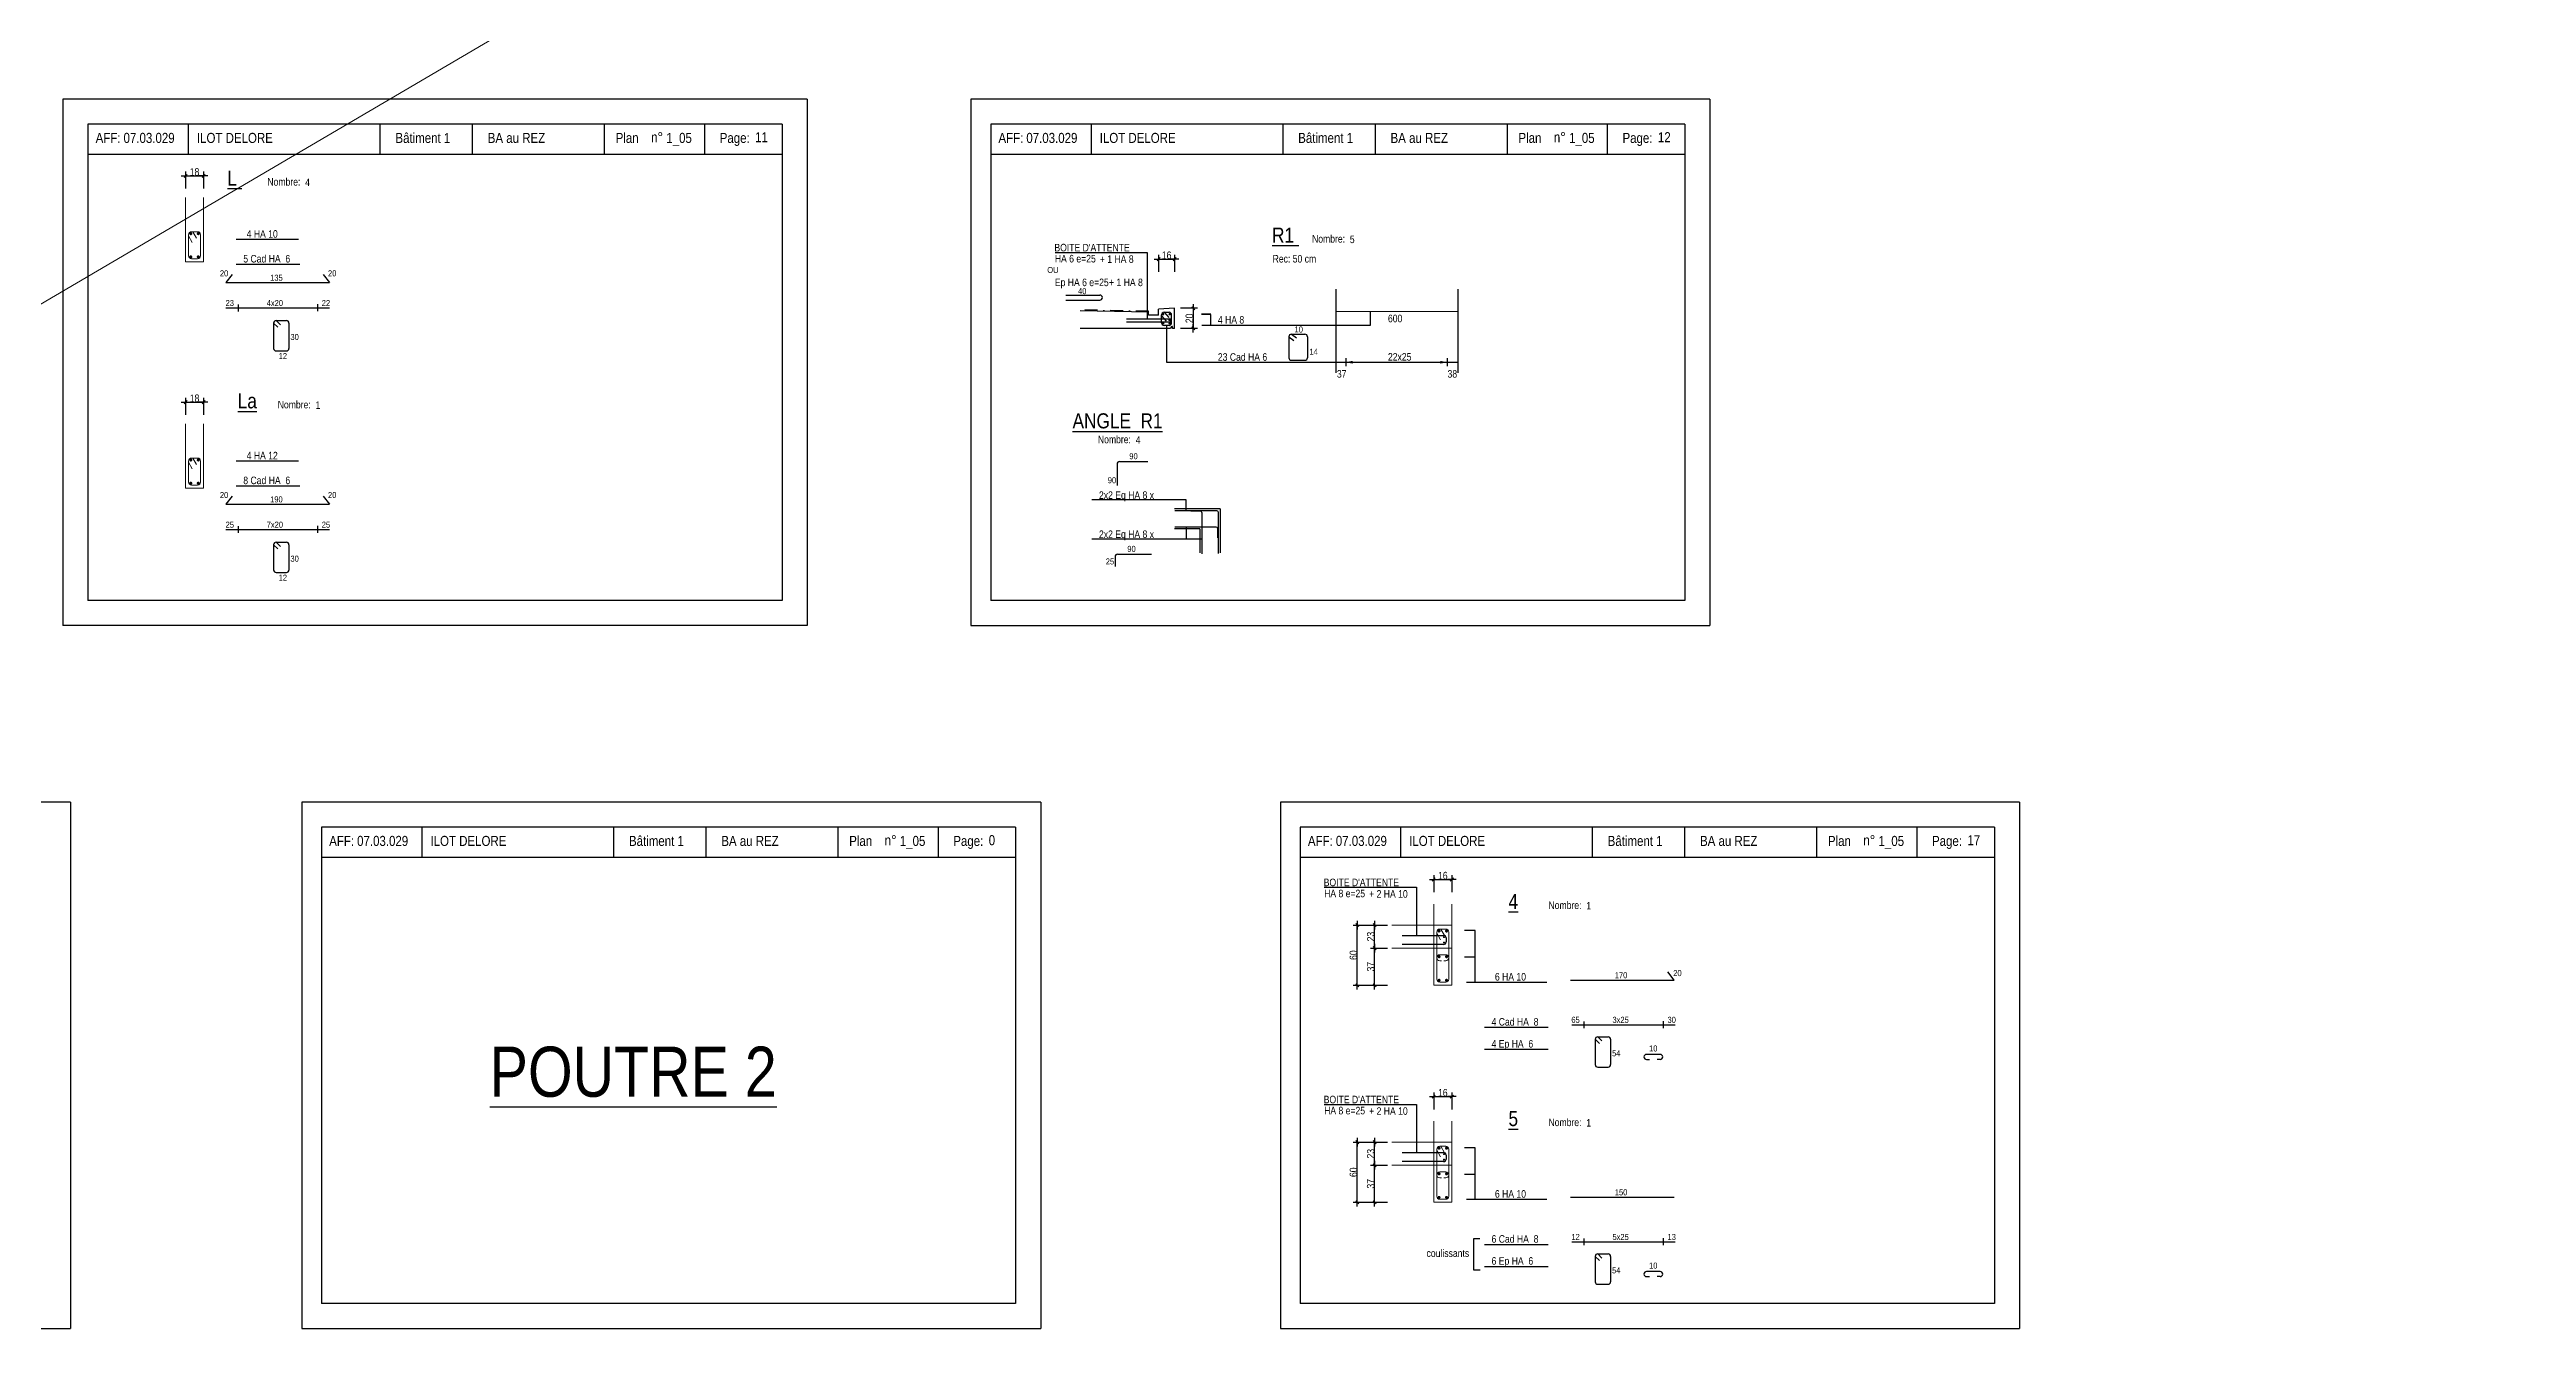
# Model space of a CAD drawing. Header units: metres. Extents: x -9927 to 45032, y -190416 to 12166.
# Drawn here: x 3751 to 8693, y -63226 to -60674 of the extents above; entities that cross this region are included whole.
import ezdxf
from ezdxf.enums import TextEntityAlignment as Align

# ---------------------------------------------------------------- set-up
doc = ezdxf.new("R2010")
doc.units = ezdxf.units.M
doc.header["$PDMODE"] = 65
doc.linetypes.add('AXES', pattern=[50.8, 31.75, -6.35, 6.35, -6.35])
doc.linetypes.add('TIRETPT2', pattern=[12.7, 6.35, -3.175, 0, -3.175])
for name, color, linetype in [('01_cote_gen', 4, 'Continuous'), ('01_fenetres', 171, 'Continuous'), ('01_linteaux', 3, 'Continuous'), ('01_murs_coup', 5, 'Continuous'), ('01_sem', 42, 'Continuous'), ('01_texte', 230, 'Continuous'), ('01_tram_axes', 10, 'AXES'), ('AA_COTES', 2, 'Continuous')]:
    doc.layers.add(name, color=color, linetype=linetype)
doc.styles.add('STYLE2', font='ARIALN.TTF')
doc.dimstyles.new('JB25', dxfattribs={"dimscale": 0.1, "dimtxt": 150, "dimasz": 17, "dimexe": 0.1, "dimexo": 0.1, "dimgap": 0.09, "dimtad": 1, "dimdec": 1, "dimlfac": 0.5, "dimdsep": 46, "dimtxsty": 'STYLE2', "dimblk1": 'BOND_G', "dimblk2": 'BOND_D', "dimsah": 1, "dimcen": 1.5, "dimdle": 0.01, "dimse1": 1, "dimse2": 1, "dimclrd": 4, "dimclre": 2, "dimclrt": 5, "dimadec": 0, "dimazin": 0, "dimtfac": 2.333333, "dimtdec": 1, "dimtix": 1, "dimtmove": 2, "dimatfit": 3, "dimldrblk": 'BOND_G', "dimfxl": 1, "dimtolj": 1, "dimtzin": 0, "dimarcsym": 0})

# ---------------------------------------------------------------- blocks, each defined once
blk = doc.blocks.new('BOND_G')
at = {"layer": 'AA_COTES', "color": 0}
for p, q in [((5, 0), (-5, 0)), ((1.8, 1.8), (-1.8, -1.8)), ((0, -5), (0, 15))]:
    blk.add_line(p, q, dxfattribs=at)
blk = doc.blocks.new('BOND_D')
at = {"layer": 'AA_COTES', "color": 0}
for p, q in [((5, 0), (-5, 0)), ((-1.8, -1.8), (1.8, 1.8)), ((0, 5), (0, -15))]:
    blk.add_line(p, q, dxfattribs=at)
blk = doc.blocks.new('*D640')
at = {"layer": '01_cote_gen', "color": 4, "lineweight": -2, "transparency": 16777216}
blk.add_line((4023.7, -60926.3), (4056.3, -60926.3), dxfattribs=at)
at = {"layer": 'DEFPOINTS', "color": 0, "lineweight": 0, "transparency": 16777216}
for p in [(4058, -60926.3), (4022, -60969.7), (4058, -60969.2)]:
    blk.add_point(p, dxfattribs=at)
at = {"layer": '01_cote_gen', "color": 4, "lineweight": -2, "transparency": 16777216, "xscale": 1.7, "yscale": 1.7, "zscale": 1.7, "rotation": 180}
blk.add_blockref('BOND_G', (4022, -60926.3), dxfattribs=at)
at = {"layer": '01_cote_gen', "color": 4, "lineweight": -2, "transparency": 16777216, "xscale": 1.7, "yscale": 1.7, "zscale": 1.7}
blk.add_blockref('BOND_D', (4058, -60926.3), dxfattribs=at)
at = {"layer": '01_cote_gen', "color": 5, "transparency": 16777216, "insert": (4040, -60918.6), "char_height": 15, "attachment_point": 5, "style": 'STYLE2'}
blk.add_mtext('\\A1;18', dxfattribs=at)
blk = doc.blocks.new('*D641')
at = {"layer": '01_cote_gen', "color": 4, "lineweight": -2, "transparency": 16777216}
blk.add_line((4023.7, -61377.9), (4056.3, -61377.9), dxfattribs=at)
at = {"layer": 'DEFPOINTS', "color": 0, "lineweight": 0, "transparency": 16777216}
for p in [(4058, -61377.9), (4022, -61421.4), (4058, -61420.9)]:
    blk.add_point(p, dxfattribs=at)
at = {"layer": '01_cote_gen', "color": 4, "lineweight": -2, "transparency": 16777216, "xscale": 1.7, "yscale": 1.7, "zscale": 1.7, "rotation": 180}
blk.add_blockref('BOND_G', (4022, -61377.9), dxfattribs=at)
at = {"layer": '01_cote_gen', "color": 4, "lineweight": -2, "transparency": 16777216, "xscale": 1.7, "yscale": 1.7, "zscale": 1.7}
blk.add_blockref('BOND_D', (4058, -61377.9), dxfattribs=at)
at = {"layer": '01_cote_gen', "color": 5, "transparency": 16777216, "insert": (4040, -61370.2), "char_height": 15, "attachment_point": 5, "style": 'STYLE2'}
blk.add_mtext('\\A1;18', dxfattribs=at)
blk = doc.blocks.new('*D642')
at = {"layer": '01_cote_gen', "color": 4, "linetype": 'Continuous', "lineweight": -2, "transparency": 16777216}
blk.add_line((5965.3, -61092.5), (5993.9, -61092.5), dxfattribs=at)
at = {"layer": 'DEFPOINTS', "color": 0, "linetype": 'Continuous', "lineweight": 0, "transparency": 16777216}
for p in [(5995.6, -61092.5), (5963.6, -61192.6), (5995.6, -61190.6)]:
    blk.add_point(p, dxfattribs=at)
at = {"layer": '01_cote_gen', "color": 4, "linetype": 'Continuous', "lineweight": -2, "transparency": 16777216, "xscale": 1.7, "yscale": 1.7, "zscale": 1.7, "rotation": 180}
blk.add_blockref('BOND_G', (5963.6, -61092.5), dxfattribs=at)
at = {"layer": '01_cote_gen', "color": 4, "linetype": 'Continuous', "lineweight": -2, "transparency": 16777216, "xscale": 1.7, "yscale": 1.7, "zscale": 1.7}
blk.add_blockref('BOND_D', (5995.6, -61092.5), dxfattribs=at)
at = {"layer": '01_cote_gen', "color": 5, "linetype": 'Continuous', "lineweight": 0, "transparency": 16777216, "insert": (5979.6, -61084.8), "char_height": 15, "attachment_point": 5, "style": 'STYLE2'}
blk.add_mtext('\\A1;16', dxfattribs=at)
blk = doc.blocks.new('*D643')
at = {"layer": '01_cote_gen', "color": 4, "linetype": 'Continuous', "lineweight": -2, "transparency": 16777216}
blk.add_line((6032.8, -61192.3), (6032.8, -61228.9), dxfattribs=at)
at = {"layer": 'DEFPOINTS', "color": 0, "linetype": 'Continuous', "lineweight": 0, "transparency": 16777216}
for p in [(5995.6, -61190.6), (5995.6, -61230.6), (6032.8, -61230.6)]:
    blk.add_point(p, dxfattribs=at)
at = {"layer": '01_cote_gen', "color": 4, "linetype": 'Continuous', "lineweight": -2, "transparency": 16777216, "xscale": 1.7, "yscale": 1.7, "zscale": 1.7}
for name, p, rotation in [('BOND_G', (6032.8, -61190.6), 90), ('BOND_D', (6032.8, -61230.6), 270)]:
    blk.add_blockref(name, p, dxfattribs=dict(at, rotation=rotation))
at = {"layer": '01_cote_gen', "color": 5, "linetype": 'Continuous', "lineweight": 0, "transparency": 16777216, "insert": (6025.1, -61210.6), "char_height": 15, "attachment_point": 5, "rotation": 90, "style": 'STYLE2'}
blk.add_mtext('\\A1;20', dxfattribs=at)
blk = doc.blocks.new('*D644')
at = {"layer": '01_cote_gen', "color": 4, "linetype": 'Continuous', "lineweight": -2, "transparency": 16777216}
blk.add_line((6394.7, -62539.6), (6394.7, -62469), dxfattribs=at)
at = {"layer": 'DEFPOINTS', "color": 0, "linetype": 'Continuous', "lineweight": 0, "transparency": 16777216}
for p in [(6394.7, -62467.3), (6504.1, -62467.3), (6512.8, -62541.3)]:
    blk.add_point(p, dxfattribs=at)
at = {"layer": '01_cote_gen', "color": 4, "linetype": 'Continuous', "lineweight": -2, "transparency": 16777216, "xscale": 1.7, "yscale": 1.7, "zscale": 1.7}
for name, p, rotation in [('BOND_D', (6394.7, -62467.3), 90), ('BOND_G', (6394.7, -62541.3), 270)]:
    blk.add_blockref(name, p, dxfattribs=dict(at, rotation=rotation))
at = {"layer": '01_cote_gen', "color": 5, "linetype": 'Continuous', "lineweight": 0, "transparency": 16777216, "insert": (6387, -62504.3), "char_height": 15, "attachment_point": 5, "rotation": 90, "style": 'STYLE2'}
blk.add_mtext('\\A1;37', dxfattribs=at)
blk = doc.blocks.new('*D645')
at = {"layer": '01_cote_gen', "color": 4, "linetype": 'Continuous', "lineweight": -2, "transparency": 16777216}
blk.add_line((6394.7, -62465.6), (6394.7, -62423), dxfattribs=at)
at = {"layer": 'DEFPOINTS', "color": 0, "linetype": 'Continuous', "lineweight": 0, "transparency": 16777216}
for p in [(6394.7, -62421.3), (6436.8, -62421.3), (6428.9, -62467.3)]:
    blk.add_point(p, dxfattribs=at)
at = {"layer": '01_cote_gen', "color": 4, "linetype": 'Continuous', "lineweight": -2, "transparency": 16777216, "xscale": 1.7, "yscale": 1.7, "zscale": 1.7}
for name, p, rotation in [('BOND_D', (6394.7, -62421.3), 90), ('BOND_G', (6394.7, -62467.3), 270)]:
    blk.add_blockref(name, p, dxfattribs=dict(at, rotation=rotation))
at = {"layer": '01_cote_gen', "color": 5, "linetype": 'Continuous', "lineweight": 0, "transparency": 16777216, "insert": (6387, -62444.3), "char_height": 15, "attachment_point": 5, "rotation": 90, "style": 'STYLE2'}
blk.add_mtext('\\A1;23', dxfattribs=at)
blk = doc.blocks.new('*D646')
at = {"layer": '01_cote_gen', "color": 4, "linetype": 'Continuous', "lineweight": -2, "transparency": 16777216}
blk.add_line((6360.2, -62539.6), (6360.2, -62423), dxfattribs=at)
at = {"layer": 'DEFPOINTS', "color": 0, "linetype": 'Continuous', "lineweight": 0, "transparency": 16777216}
for p in [(6360.2, -62421.3), (6420.2, -62421.3), (6420.2, -62541.3)]:
    blk.add_point(p, dxfattribs=at)
at = {"layer": '01_cote_gen', "color": 4, "linetype": 'Continuous', "lineweight": -2, "transparency": 16777216, "xscale": 1.7, "yscale": 1.7, "zscale": 1.7}
for name, p, rotation in [('BOND_D', (6360.2, -62421.3), 90), ('BOND_G', (6360.2, -62541.3), 270)]:
    blk.add_blockref(name, p, dxfattribs=dict(at, rotation=rotation))
at = {"layer": '01_cote_gen', "color": 5, "linetype": 'Continuous', "lineweight": 0, "transparency": 16777216, "insert": (6352.5, -62481.3), "char_height": 15, "attachment_point": 5, "rotation": 90, "style": 'STYLE2'}
blk.add_mtext('\\A1;60', dxfattribs=at)
blk = doc.blocks.new('*D647')
at = {"layer": '01_cote_gen', "color": 4, "linetype": 'Continuous', "lineweight": -2, "transparency": 16777216}
blk.add_line((6514.5, -62330.3), (6547.1, -62330.3), dxfattribs=at)
at = {"layer": 'DEFPOINTS', "color": 0, "linetype": 'Continuous', "lineweight": 0, "transparency": 16777216}
for p in [(6548.8, -62330.3), (6512.8, -62541.3), (6548.8, -62541.3)]:
    blk.add_point(p, dxfattribs=at)
at = {"layer": '01_cote_gen', "color": 4, "linetype": 'Continuous', "lineweight": -2, "transparency": 16777216, "xscale": 1.7, "yscale": 1.7, "zscale": 1.7, "rotation": 180}
blk.add_blockref('BOND_G', (6512.8, -62330.3), dxfattribs=at)
at = {"layer": '01_cote_gen', "color": 4, "linetype": 'Continuous', "lineweight": -2, "transparency": 16777216, "xscale": 1.7, "yscale": 1.7, "zscale": 1.7}
blk.add_blockref('BOND_D', (6548.8, -62330.3), dxfattribs=at)
at = {"layer": '01_cote_gen', "color": 5, "linetype": 'Continuous', "lineweight": 0, "transparency": 16777216, "insert": (6530.8, -62322.7), "char_height": 15, "attachment_point": 5, "style": 'STYLE2'}
blk.add_mtext('\\A1;16', dxfattribs=at)
blk = doc.blocks.new('*D648')
at = {"layer": '01_cote_gen', "color": 4, "linetype": 'Continuous', "lineweight": -2, "transparency": 16777216}
blk.add_line((6394.7, -62972.8), (6394.7, -62902.2), dxfattribs=at)
at = {"layer": 'DEFPOINTS', "color": 0, "linetype": 'Continuous', "lineweight": 0, "transparency": 16777216}
for p in [(6394.7, -62900.5), (6504.1, -62900.5), (6512.8, -62974.5)]:
    blk.add_point(p, dxfattribs=at)
at = {"layer": '01_cote_gen', "color": 4, "linetype": 'Continuous', "lineweight": -2, "transparency": 16777216, "xscale": 1.7, "yscale": 1.7, "zscale": 1.7}
for name, p, rotation in [('BOND_D', (6394.7, -62900.5), 90), ('BOND_G', (6394.7, -62974.5), 270)]:
    blk.add_blockref(name, p, dxfattribs=dict(at, rotation=rotation))
at = {"layer": '01_cote_gen', "color": 5, "linetype": 'Continuous', "lineweight": 0, "transparency": 16777216, "insert": (6387, -62937.5), "char_height": 15, "attachment_point": 5, "rotation": 90, "style": 'STYLE2'}
blk.add_mtext('\\A1;37', dxfattribs=at)
blk = doc.blocks.new('*D649')
at = {"layer": '01_cote_gen', "color": 4, "linetype": 'Continuous', "lineweight": -2, "transparency": 16777216}
blk.add_line((6394.7, -62898.8), (6394.7, -62856.2), dxfattribs=at)
at = {"layer": 'DEFPOINTS', "color": 0, "linetype": 'Continuous', "lineweight": 0, "transparency": 16777216}
for p in [(6394.7, -62854.5), (6436.8, -62854.5), (6428.9, -62900.5)]:
    blk.add_point(p, dxfattribs=at)
at = {"layer": '01_cote_gen', "color": 4, "linetype": 'Continuous', "lineweight": -2, "transparency": 16777216, "xscale": 1.7, "yscale": 1.7, "zscale": 1.7}
for name, p, rotation in [('BOND_D', (6394.7, -62854.5), 90), ('BOND_G', (6394.7, -62900.5), 270)]:
    blk.add_blockref(name, p, dxfattribs=dict(at, rotation=rotation))
at = {"layer": '01_cote_gen', "color": 5, "linetype": 'Continuous', "lineweight": 0, "transparency": 16777216, "insert": (6387, -62877.5), "char_height": 15, "attachment_point": 5, "rotation": 90, "style": 'STYLE2'}
blk.add_mtext('\\A1;23', dxfattribs=at)
blk = doc.blocks.new('*D650')
at = {"layer": '01_cote_gen', "color": 4, "linetype": 'Continuous', "lineweight": -2, "transparency": 16777216}
blk.add_line((6360.2, -62972.8), (6360.2, -62856.2), dxfattribs=at)
at = {"layer": 'DEFPOINTS', "color": 0, "linetype": 'Continuous', "lineweight": 0, "transparency": 16777216}
for p in [(6360.2, -62854.5), (6420.2, -62854.5), (6420.2, -62974.5)]:
    blk.add_point(p, dxfattribs=at)
at = {"layer": '01_cote_gen', "color": 4, "linetype": 'Continuous', "lineweight": -2, "transparency": 16777216, "xscale": 1.7, "yscale": 1.7, "zscale": 1.7}
for name, p, rotation in [('BOND_D', (6360.2, -62854.5), 90), ('BOND_G', (6360.2, -62974.5), 270)]:
    blk.add_blockref(name, p, dxfattribs=dict(at, rotation=rotation))
at = {"layer": '01_cote_gen', "color": 5, "linetype": 'Continuous', "lineweight": 0, "transparency": 16777216, "insert": (6352.5, -62914.5), "char_height": 15, "attachment_point": 5, "rotation": 90, "style": 'STYLE2'}
blk.add_mtext('\\A1;60', dxfattribs=at)
blk = doc.blocks.new('*D651')
at = {"layer": '01_cote_gen', "color": 4, "linetype": 'Continuous', "lineweight": -2, "transparency": 16777216}
blk.add_line((6514.5, -62763.6), (6547.1, -62763.6), dxfattribs=at)
at = {"layer": 'DEFPOINTS', "color": 0, "linetype": 'Continuous', "lineweight": 0, "transparency": 16777216}
for p in [(6548.8, -62763.6), (6512.8, -62974.5), (6548.8, -62974.5)]:
    blk.add_point(p, dxfattribs=at)
at = {"layer": '01_cote_gen', "color": 4, "linetype": 'Continuous', "lineweight": -2, "transparency": 16777216, "xscale": 1.7, "yscale": 1.7, "zscale": 1.7, "rotation": 180}
blk.add_blockref('BOND_G', (6512.8, -62763.6), dxfattribs=at)
at = {"layer": '01_cote_gen', "color": 4, "linetype": 'Continuous', "lineweight": -2, "transparency": 16777216, "xscale": 1.7, "yscale": 1.7, "zscale": 1.7}
blk.add_blockref('BOND_D', (6548.8, -62763.6), dxfattribs=at)
at = {"layer": '01_cote_gen', "color": 5, "linetype": 'Continuous', "lineweight": 0, "transparency": 16777216, "insert": (6530.8, -62755.9), "char_height": 15, "attachment_point": 5, "style": 'STYLE2'}
blk.add_mtext('\\A1;16', dxfattribs=at)

msp = doc.modelspace()

# ---------------------------------------------------------------- linework, layer by layer
at = {"layer": '01_cote_gen', "linetype": 'Continuous', "lineweight": 0}
msp.add_line((337.06, -63176.21), (8693.14, -58269.45), dxfattribs=at)
at = {"layer": '01_fenetres', "ltscale": 30}
for p, q in [((3827.35, -60823.42), (3827.35, -61773.42)), ((3827.35, -60823.42), (3827.35, -61773.42)), ((3827.35, -60823.42), (3827.35, -61773.42)), ((5212.35, -60823.42), (3827.35, -60823.42)), ((4027.35, -60823.42), (4027.35, -60883.42)), ((4409.85, -60823.42), (4409.85, -60883.42)), ((4594.11, -60823.42), (4594.11, -60883.42)), ((4858.22, -60883.42), (4858.22, -60823.42)), ((5058.22, -60883.42), (5058.22, -60823.42)), ((5212.35, -60823.42), (5212.35, -61773.42)), ((5628.79, -60823.42), (5628.79, -61773.42)), ((7013.79, -60823.42), (5628.79, -60823.42)), ((5828.79, -60823.42), (5828.79, -60883.42)), ((6211.29, -60823.42), (6211.29, -60883.42)), ((6395.55, -60823.42), (6395.55, -60883.42)), ((6659.66, -60883.42), (6659.66, -60823.42)), ((6859.66, -60883.42), (6859.66, -60823.42)), ((7013.79, -60823.42), (7013.79, -61773.42)), ((5212.35, -60883.42), (3827.35, -60883.42)), ((7013.79, -60883.42), (5628.79, -60883.42)), ((5212.35, -61773.42), (3827.35, -61773.42)), ((7013.79, -61773.42), (5628.79, -61773.42)), ((4293.38, -62226.21), (4293.38, -63176.21)), ((5678.38, -62226.21), (4293.38, -62226.21)), ((4493.38, -62226.21), (4493.38, -62286.21)), ((4875.88, -62226.21), (4875.88, -62286.21)), ((5060.14, -62226.21), (5060.14, -62286.21)), ((5324.25, -62286.21), (5324.25, -62226.21)), ((5524.25, -62286.21), (5524.25, -62226.21)), ((5678.38, -62226.21), (5678.38, -63176.21)), ((6246.32, -62226.21), (6246.32, -63176.21)), ((7631.32, -62226.21), (6246.32, -62226.21)), ((6446.32, -62226.21), (6446.32, -62286.21)), ((6828.82, -62226.21), (6828.82, -62286.21)), ((7013.08, -62226.21), (7013.08, -62286.21)), ((7277.19, -62286.21), (7277.19, -62226.21)), ((7477.19, -62286.21), (7477.19, -62226.21)), ((7631.32, -62226.21), (7631.32, -63176.21)), ((5678.38, -62286.21), (4293.38, -62286.21)), ((7631.32, -62286.21), (6246.32, -62286.21)), ((5678.38, -63176.21), (4293.38, -63176.21)), ((7631.32, -63176.21), (6246.32, -63176.21))]:
    msp.add_line(p, q, dxfattribs=at)
at = {"layer": '01_linteaux', "linetype": 'ByBlock', "lineweight": 18}
for p, q in [((4021.96, -60969.73), (4021.96, -61097.8)), ((4057.96, -60969.21), (4057.96, -61097.8)), ((4033.96, -61037.8), (4045.96, -61037.8)), ((4036.35, -61037.8), (4043.58, -61050.78)), ((4027.96, -61043.8), (4027.96, -61085.8)), ((4027.96, -61045.96), (4035.19, -61058.95)), ((4051.96, -61043.8), (4051.96, -61085.8)), ((4021.96, -61097.8), (4043.96, -61097.8)), ((4033.96, -61091.8), (4045.96, -61091.8)), ((4043.96, -61097.8), (4057.96, -61097.8)), ((4043.96, -61097.8), (4043.96, -61097.8)), ((4021.96, -61421.37), (4021.96, -61549.44)), ((4057.96, -61420.85), (4057.96, -61549.44)), ((4027.96, -61495.44), (4027.96, -61537.44)), ((4027.96, -61497.6), (4035.19, -61510.59)), ((4033.96, -61489.44), (4045.96, -61489.44)), ((4036.35, -61489.44), (4043.58, -61502.42)), ((4051.96, -61495.44), (4051.96, -61537.44)), ((4021.96, -61549.44), (4043.96, -61549.44)), ((4033.96, -61543.44), (4045.96, -61543.44)), ((4043.96, -61549.44), (4057.96, -61549.44)), ((4043.96, -61549.44), (4043.96, -61549.44)), ((6428.94, -62421.29), (6548.75, -62421.29)), ((6512.75, -62421.29), (6512.75, -62379.62)), ((6512.75, -62421.29), (6512.75, -62541.29)), ((6548.75, -62421.29), (6548.75, -62379.62)), ((6548.75, -62421.29), (6548.75, -62541.29)), ((6428.94, -62467.29), (6548.75, -62467.29)), ((6518.75, -62435.29), (6518.75, -62529.29)), ((6518.75, -62437.46), (6525.99, -62450.44)), ((6524.75, -62429.29), (6536.75, -62429.29)), ((6527.15, -62429.29), (6534.38, -62442.28)), ((6542.75, -62435.29), (6542.75, -62529.29)), ((6524.75, -62480.52), (6536.75, -62480.52)), ((6524.75, -62492.52), (6528.42, -62492.52)), ((6536.75, -62492.52), (6533.09, -62492.52)), ((6512.75, -62541.29), (6534.75, -62541.29)), ((6524.75, -62535.29), (6536.75, -62535.29)), ((6534.75, -62541.29), (6548.75, -62541.29)), ((6534.75, -62541.29), (6534.75, -62541.29)), ((6512.75, -62854.51), (6512.75, -62812.85)), ((6548.75, -62854.51), (6548.75, -62812.85)), ((6428.94, -62854.51), (6548.75, -62854.51)), ((6512.75, -62854.51), (6512.75, -62974.51)), ((6518.75, -62868.52), (6518.75, -62962.51)), ((6524.75, -62862.52), (6536.75, -62862.52)), ((6527.15, -62862.52), (6534.38, -62875.5)), ((6542.75, -62868.52), (6542.75, -62962.51)), ((6548.75, -62854.51), (6548.75, -62974.51)), ((6428.94, -62900.51), (6548.75, -62900.51)), ((6518.75, -62870.68), (6525.99, -62883.67)), ((6524.75, -62913.74), (6536.75, -62913.74)), ((6524.75, -62925.74), (6528.42, -62925.74)), ((6536.75, -62925.74), (6533.09, -62925.74)), ((6512.75, -62974.51), (6534.75, -62974.51)), ((6524.75, -62968.51), (6536.75, -62968.51)), ((6534.75, -62974.51), (6548.75, -62974.51)), ((6534.75, -62974.51), (6534.75, -62974.51))]:
    msp.add_line(p, q, dxfattribs=at)
at = {"layer": '01_linteaux', "linetype": 'Continuous'}
for p, q in [((4126.7, -61183.21), (4126.7, -61196.62)), ((4285.44, -61182.55), (4285.44, -61196.5)), ((5778.85, -61164.19), (5846.43, -61164.19)), ((5778.85, -61174.19), (5846.43, -61174.19)), ((4102.69, -61189.91), (4309.15, -61189.91)), ((4197.76, -61219.96), (4197.76, -61270.49)), ((4197.76, -61219.96), (4206.17, -61228.29)), ((4202.76, -61214.96), (4223.38, -61214.96)), ((4202.76, -61214.96), (4211.17, -61223.29)), ((4228.38, -61219.96), (4228.38, -61270.49)), ((5969.57, -61219.55), (5969.57, -61203.55)), ((5969.57, -61205.76), (5978.87, -61216.22)), ((5974.57, -61198.55), (5984.57, -61198.55)), ((5974.57, -61198.55), (5983.87, -61209.01)), ((5984.57, -61224.55), (5974.57, -61224.55)), ((5989.57, -61219.55), (5989.57, -61203.55)), ((4202.76, -61275.49), (4223.38, -61275.49)), ((4228.38, -61268.46), (4228.38, -61270.49)), ((6223.7, -61247.36), (6223.7, -61289.34)), ((6223.7, -61247.36), (6233.64, -61254.69)), ((6228.7, -61242.36), (6255.59, -61242.36)), ((6228.7, -61242.36), (6238.64, -61249.69)), ((6260.59, -61247.36), (6260.59, -61289.34)), ((6228.7, -61294.34), (6255.59, -61294.34)), ((5880.71, -61501.32), (5880.71, -61543.85)), ((5885.71, -61496.32), (5942.3, -61496.32)), ((6018.5, -61572.92), (5830.5, -61572.92)), ((6018.5, -61594.46), (6018.5, -61572.92)), ((4102.69, -61632.21), (4309.15, -61632.21)), ((4126.7, -61625.5), (4126.7, -61638.91)), ((4285.44, -61624.84), (4285.44, -61638.79)), ((6086.22, -61590.71), (5995.5, -61590.71)), ((6046.22, -61630.71), (5995.5, -61630.71)), ((6079.97, -61594.46), (5996.22, -61594.46)), ((6078.77, -61626.96), (5996.22, -61626.96)), ((6018.5, -61626.96), (6018.5, -61650.92)), ((6047.47, -61595.65), (6028.26, -61595.65)), ((6046.22, -61630.71), (6046.22, -61678.71)), ((6049.97, -61598.15), (6049.97, -61680.21)), ((6081.27, -61629.46), (6081.27, -61648.66)), ((6082.47, -61596.96), (6082.47, -61680.11)), ((6086.22, -61590.71), (6086.22, -61678.71)), ((4197.76, -61662.25), (4197.76, -61712.78)), ((4197.76, -61662.25), (4206.17, -61670.58)), ((4202.76, -61657.25), (4223.38, -61657.25)), ((4202.76, -61657.25), (4211.17, -61665.58)), ((4228.38, -61662.25), (4228.38, -61712.78)), ((6049.97, -61650.92), (5830.5, -61650.92)), ((5881.71, -61681.32), (5949.3, -61681.32)), ((4202.76, -61717.78), (4223.38, -61717.78)), ((4228.38, -61710.75), (4228.38, -61712.78)), ((5876.71, -61686.32), (5876.71, -61705.85)), ((6788.06, -62620.27), (6994.52, -62620.27)), ((6812.07, -62613.56), (6812.07, -62626.97)), ((6970.8, -62612.9), (6970.8, -62626.85)), ((6834.89, -62649.26), (6834.89, -62699.78)), ((6834.89, -62649.26), (6843.3, -62657.58)), ((6839.89, -62644.26), (6860.51, -62644.26)), ((6839.89, -62644.26), (6848.3, -62652.58)), ((6865.51, -62649.26), (6865.51, -62699.78)), ((6839.89, -62704.78), (6860.51, -62704.78)), ((6865.51, -62697.75), (6865.51, -62699.78)), ((6964.61, -62679.37), (6937.21, -62679.37)), ((6937.21, -62689.37), (6943.25, -62689.37)), ((6964.61, -62689.37), (6958.42, -62689.37)), ((6788.06, -63053.49), (6994.52, -63053.49)), ((6812.07, -63046.78), (6812.07, -63060.2)), ((6970.8, -63046.13), (6970.8, -63060.08)), ((6834.89, -63082.48), (6834.89, -63133.01)), ((6834.89, -63082.48), (6843.3, -63090.8)), ((6839.89, -63077.48), (6860.51, -63077.48)), ((6839.89, -63077.48), (6848.3, -63085.8)), ((6865.51, -63082.48), (6865.51, -63133.01)), ((6964.61, -63112.59), (6937.21, -63112.59)), ((6839.89, -63138.01), (6860.51, -63138.01)), ((6865.51, -63130.98), (6865.51, -63133.01)), ((6937.21, -63122.59), (6943.25, -63122.59)), ((6964.61, -63122.59), (6958.42, -63122.59))]:
    msp.add_line(p, q, dxfattribs=at)
at = {"layer": '01_linteaux', "ltscale": 0.5}
for p, q in [((5899.83, -61211.46), (5985.27, -61211.46)), ((5985.27, -61218.06), (5899.83, -61218.06)), ((5988.27, -61214.46), (5988.27, -61215.06)), ((6449.71, -62441.88), (6532.29, -62441.88)), ((6532.29, -62459.92), (6449.71, -62459.92)), ((6537.29, -62446.88), (6537.29, -62454.92)), ((6449.71, -62875.1), (6532.29, -62875.1)), ((6532.29, -62893.15), (6449.71, -62893.15)), ((6537.29, -62880.1), (6537.29, -62888.15))]:
    msp.add_line(p, q, dxfattribs=at)
at = {"layer": '01_linteaux', "linetype": 'Continuous', "const_width": 2.5, "flags": 128}
for points in [[(5971.43, -61202.22, 1), (5973.93, -61202.22, 1)], [(5971.43, -61220.5, 1), (5973.93, -61220.5, 1)], [(5984.6, -61202.22, 1), (5987.1, -61202.22, 1)], [(5984.6, -61220.5, 1), (5987.1, -61220.5, 1)]]:
    msp.add_lwpolyline(points, format="xyb", close=True, dxfattribs=at)
at = {"layer": '01_linteaux', "ltscale": 0.5, "const_width": 2, "flags": 128}
for points in [[(5983.98, -61214.19, 1), (5985.98, -61214.19, 1)], [(6532.16, -62445.22, 1), (6534.16, -62445.22, 1)], [(6532.16, -62456.17, 1), (6534.16, -62456.17, 1)], [(6532.16, -62878.44, 1), (6534.16, -62878.44, 1)], [(6532.16, -62889.39, 1), (6534.16, -62889.39, 1)]]:
    msp.add_lwpolyline(points, format="xyb", close=True, dxfattribs=at)
at = {"layer": '01_linteaux', "linetype": 'ByBlock', "lineweight": 18}
for centre, start, end in [((4033.96, -61043.8), 90, 180), ((4045.96, -61043.8), 0, 90), ((4033.96, -61085.8), 180, 270), ((4045.96, -61085.8), 270, 0), ((4033.96, -61495.44), 90, 180), ((4045.96, -61495.44), 0, 90), ((4033.96, -61537.44), 180, 270), ((4045.96, -61537.44), 270, 0), ((6524.75, -62435.29), 90, 180), ((6536.75, -62435.29), 0, 90), ((6524.75, -62486.52), 90, 180), ((6524.75, -62486.52), 180, 270), ((6536.75, -62486.52), 0, 90), ((6536.75, -62486.52), 270, 0), ((6524.75, -62529.29), 180, 270), ((6536.75, -62529.29), 270, 0), ((6524.75, -62868.52), 90, 180), ((6536.75, -62868.52), 0, 90), ((6524.75, -62919.74), 90, 180), ((6536.75, -62919.74), 0, 90), ((6524.75, -62919.74), 180, 270), ((6524.75, -62962.51), 180, 270), ((6536.75, -62919.74), 270, 0), ((6536.75, -62962.51), 270, 0)]:
    msp.add_arc(centre, 6, start, end, dxfattribs=at)
at = {"layer": '01_linteaux', "linetype": 'Continuous'}
for centre, radius, start, end in [((5846.43, -61169.19), 5, 0, 90), ((5846.43, -61169.19), 5, 270, 0), ((4202.76, -61219.96), 5, 90, 180), ((4223.38, -61219.96), 5, 0, 90), ((5974.57, -61203.55), 5, 90, 180), ((5974.57, -61219.55), 5, 180, 270), ((5984.57, -61203.55), 5, 0, 90), ((5984.57, -61219.55), 5, 270, 0), ((4202.76, -61270.49), 5, 180, 270), ((4223.38, -61270.49), 5, 270, 0), ((6228.7, -61247.36), 5, 90, 180), ((6255.59, -61247.36), 5, 0, 90), ((6228.7, -61289.34), 5, 180, 270), ((6255.59, -61289.34), 5, 270, 0), ((5885.71, -61501.32), 5, 90, 180), ((6047.47, -61598.15), 2.5, 0, 90), ((6078.77, -61629.46), 2.5, 0, 90), ((6079.97, -61596.96), 2.5, 0, 90), ((4202.76, -61662.25), 5, 90, 180), ((4223.38, -61662.25), 5, 0, 90), ((5881.71, -61686.32), 5, 90, 180), ((4202.76, -61712.78), 5, 180, 270), ((4223.38, -61712.78), 5, 270, 0), ((6839.89, -62649.26), 5, 90, 180), ((6860.51, -62649.26), 5, 0, 90), ((6839.89, -62699.78), 5, 180, 270), ((6860.51, -62699.78), 5, 270, 0), ((6937.21, -62684.37), 5, 90, 180), ((6937.21, -62684.37), 5, 180, 270), ((6964.61, -62684.37), 5, 0, 90), ((6964.61, -62684.37), 5, 270, 0), ((6839.89, -63082.48), 5, 90, 180), ((6860.51, -63082.48), 5, 0, 90), ((6937.21, -63117.59), 5, 90, 180), ((6964.61, -63117.59), 5, 0, 90), ((6839.89, -63133.01), 5, 180, 270), ((6860.51, -63133.01), 5, 270, 0), ((6937.21, -63117.59), 5, 180, 270), ((6964.61, -63117.59), 5, 270, 0)]:
    msp.add_arc(centre, radius, start, end, dxfattribs=at)
at = {"layer": '01_linteaux', "ltscale": 0.5}
for centre, radius, start, end in [((5985.27, -61214.46), 3, 0, 90), ((5985.27, -61215.06), 3, 270, 0), ((6532.29, -62446.88), 5, 0, 90), ((6532.29, -62454.92), 5, 270, 0), ((6532.29, -62880.1), 5, 0, 90), ((6532.29, -62888.15), 5, 270, 0)]:
    msp.add_arc(centre, radius, start, end, dxfattribs=at)
at = {"layer": '01_murs_coup', "ltscale": 3}
for p, q in [((5943.57, -61198.55), (5806.89, -61195.63)), ((5987.57, -61230.55), (5806.89, -61230.55)), ((5943.57, -61204.08), (5943.57, -61198.55)), ((5963.57, -61204.08), (5943.57, -61204.08)), ((5995.57, -61190.55), (5963.57, -61192.55)), ((5963.57, -61204.08), (5963.57, -61192.55)), ((5991.57, -61230.55), (5991.57, -61226.55)), ((5995.57, -61230.55), (5991.57, -61230.55)), ((5995.57, -61230.55), (5995.57, -61190.55))]:
    msp.add_line(p, q, dxfattribs=at)
msp.add_arc((5991.57, -61230.55), 4, 90, 180, dxfattribs=at)
at = {"layer": '01_sem', "color": 2, "lineweight": 0, "ltscale": 7}
msp.add_line((6317.24, -61196.91), (6560.71, -61196.91), dxfattribs=at)
at = {"layer": '01_texte', "ltscale": 30}
for p, q in [((3777.35, -60773.42), (3777.35, -61823.42)), ((5262.35, -60773.42), (3777.35, -60773.42)), ((5262.35, -60773.42), (5262.35, -61823.42)), ((5589.2, -60773.42), (5589.2, -61823.42)), ((7063.79, -60773.42), (5589.2, -60773.42)), ((7063.79, -60773.42), (7063.79, -61823.42)), ((4123.06, -61052.61), (4247.68, -61052.61)), ((4115.11, -61122.83), (4102.69, -61139.38)), ((4123.06, -61102.59), (4249.9, -61102.59)), ((4296.74, -61122.83), (4309.15, -61139.38)), ((4102.69, -61139.38), (4309.15, -61139.38)), ((6317.24, -61152.66), (6317.24, -61319.34)), ((6560.71, -61152.66), (6560.71, -61319.34)), ((5979.57, -61224.55), (5979.57, -61298.2)), ((6068.16, -61202.55), (6049.51, -61202.55)), ((6068.16, -61202.64), (6049.51, -61202.64)), ((6049.83, -61224.01), (6386.24, -61224.01)), ((6068.16, -61224.01), (6068.16, -61202.64)), ((6386.24, -61224.01), (6386.24, -61196.91)), ((5979.57, -61298.2), (6560.71, -61298.2)), ((6336.95, -61290.14), (6336.95, -61305.78)), ((6539.62, -61290.14), (6539.62, -61305.78)), ((4123.06, -61494.9), (4247.68, -61494.9)), ((4115.11, -61565.13), (4102.69, -61581.67)), ((4102.69, -61581.67), (4309.15, -61581.67)), ((4123.06, -61544.88), (4249.9, -61544.88)), ((4296.74, -61565.13), (4309.15, -61581.67)), ((5262.35, -61823.42), (3777.35, -61823.42)), ((5589.2, -61823.42), (7063.79, -61823.42)), ((3792.31, -62176.21), (2317.72, -62176.21)), ((3792.31, -62176.21), (3792.31, -63226.21)), ((4253.79, -62176.21), (4253.79, -63226.21)), ((5728.38, -62176.21), (4253.79, -62176.21)), ((5728.38, -62176.21), (5728.38, -63226.21)), ((6206.73, -62176.21), (6206.73, -63226.21)), ((7681.32, -62176.21), (6206.73, -62176.21)), ((7681.32, -62176.21), (7681.32, -63226.21)), ((6595.52, -62432.35), (6573.8, -62432.35)), ((6595.52, -62534.98), (6595.52, -62432.35)), ((6595.52, -62485.6), (6573.8, -62485.6)), ((6992.32, -62531.1), (6979.91, -62514.55)), ((6578.26, -62534.98), (6738.48, -62534.98)), ((6785.87, -62531.1), (6992.32, -62531.1)), ((6613.86, -62625.33), (6740.7, -62625.33)), ((6613.86, -62669.2), (6740.7, -62669.2)), ((6595.52, -62865.57), (6573.8, -62865.57)), ((6595.52, -62968.21), (6595.52, -62865.57)), ((6595.52, -62918.82), (6573.8, -62918.82)), ((6785.87, -62964.32), (6992.32, -62964.32)), ((6578.26, -62968.21), (6738.48, -62968.21)), ((6604.88, -63047.3), (6591.78, -63047.3)), ((6591.78, -63047.3), (6591.78, -63109.17)), ((6613.86, -63058.55), (6740.7, -63058.55)), ((6591.78, -63109.17), (6605.21, -63109.17)), ((6613.86, -63102.42), (6740.7, -63102.42)), ((2317.72, -63226.21), (3792.31, -63226.21)), ((4253.79, -63226.21), (5728.38, -63226.21)), ((6206.73, -63226.21), (7681.32, -63226.21))]:
    msp.add_line(p, q, dxfattribs=at)
at = {"layer": '01_texte'}
for p, q in [((5756.97, -61079.16), (5941.08, -61079.16)), ((5941.08, -61079.16), (5941.08, -61211.46)), ((6294.33, -62345.86), (6478.44, -62345.86)), ((6478.44, -62345.86), (6478.44, -62441.88)), ((6294.33, -62779.09), (6478.44, -62779.09)), ((6478.44, -62779.09), (6478.44, -62875.1))]:
    msp.add_line(p, q, dxfattribs=at)
at = {"layer": '01_texte', "ltscale": 30, "const_width": 3, "flags": 128}
for points in [[(4034.03, -61041.72, 1), (4031.03, -61041.72, 1)], [(4045.88, -61041.72, -1), (4048.88, -61041.72, -1)], [(4034.03, -61087.87, -1), (4031.03, -61087.87, -1)], [(4045.88, -61087.87, 1), (4048.88, -61087.87, 1)], [(4034.03, -61493.36, 1), (4031.03, -61493.36, 1)], [(4045.88, -61493.36, -1), (4048.88, -61493.36, -1)], [(4034.03, -61539.51, -1), (4031.03, -61539.51, -1)], [(4045.88, -61539.51, 1), (4048.88, -61539.51, 1)], [(6524.83, -62433.22, 1), (6521.83, -62433.22, 1)], [(6536.68, -62433.22, -1), (6539.68, -62433.22, -1)], [(6524.83, -62484.44, 1), (6521.83, -62484.44, 1)], [(6536.68, -62484.44, -1), (6539.68, -62484.44, -1)], [(6524.83, -62531.36, -1), (6521.83, -62531.36, -1)], [(6536.68, -62531.36, 1), (6539.68, -62531.36, 1)], [(6524.83, -62866.44, 1), (6521.83, -62866.44, 1)], [(6536.68, -62866.44, -1), (6539.68, -62866.44, -1)], [(6524.83, -62917.67, 1), (6521.83, -62917.67, 1)], [(6536.68, -62917.67, -1), (6539.68, -62917.67, -1)], [(6524.83, -62964.59, -1), (6521.83, -62964.59, -1)], [(6536.68, -62964.59, 1), (6539.68, -62964.59, 1)]]:
    msp.add_lwpolyline(points, format="xyb", close=True, dxfattribs=at)
at = {"layer": '01_texte', "ltscale": 30}
for points in [[(6336.95, -61298.2), (6350.77, -61295.44), (6350.77, -61298.2)], [(6336.95, -61298.2), (6350.77, -61300.95), (6350.77, -61298.2)], [(6539.62, -61298.2), (6525.8, -61295.44), (6525.8, -61298.2)], [(6539.62, -61298.2), (6525.8, -61300.95), (6525.8, -61298.2)]]:
    msp.add_solid(points, dxfattribs=at)
at = {"layer": '01_tram_axes', "color": 2, "linetype": 'TIRETPT2', "ltscale": 4}
for p, q in [((5943.57, -61196.55), (5806.89, -61193.63)), ((5943.57, -61198.55), (5943.57, -61196.55))]:
    msp.add_line(p, q, dxfattribs=at)

# ---------------------------------------------------------------- texts
at = {"layer": '01_texte', "style": 'STYLE2'}
for s, height, p in [('AFF:', 20, (3842.65, -60860.57)), ('07.03.029', 20, (3898.31, -60860.57)), ('ILOT DELORE', 20, (4044.7, -60860.57)), ('Bâtiment 1', 20, (4440.8, -60860.57)), ('BA au REZ', 20, (4625.06, -60860.57)), ('Plan', 20, (4880.26, -60860.57)), ('n%%D', 20, (4950.95, -60859.13)), ('1_05', 20, (4981.29, -60860.57)), ('Page:', 20, (5087.93, -60860.57)), ('11', 20, (5158.62, -60859.13)), ('AFF:', 20, (5644.09, -60860.57)), ('07.03.029', 20, (5699.75, -60860.57)), ('ILOT DELORE', 20, (5846.14, -60860.57)), ('Bâtiment 1', 20, (6242.24, -60860.57)), ('BA au REZ', 20, (6426.5, -60860.57)), ('Plan', 20, (6681.71, -60860.57)), ('n%%D', 20, (6752.39, -60859.13)), ('1_05', 20, (6782.73, -60860.57)), ('Page:', 20, (6889.37, -60860.57)), ('12', 20, (6960.06, -60859.13)), ('%%UL ', 30, (4105.48, -60945.69)), ('Nombre:', 15, (4185.29, -60945.69)), ('4', 15, (4260.71, -60946.7)), ('4 HA 10', 15, (4143.93, -61049.65)), ('%%UR1 ', 30, (6190.05, -61059.42)), ('5 Cad HA  6', 15, (4137.25, -61099.14)), ("BOITE D'ATTENTE", 15, (5755.75, -61076.97)), ('HA 6 e=25', 15, (5756.62, -61099.02)), ('+ 1 HA 8', 15, (5846.5, -61099.91)), ('Rec: 50 cm', 15, (6191.17, -61099.22)), ('Nombre:', 15, (6269.86, -61059.42)), ('5', 15, (6345.27, -61060.43)), ('20', 12, (4090.55, -61126.78)), ('135', 12, (4190.81, -61135.59)), ('20', 12, (4306.29, -61126.78)), ('OU', 12, (5741.49, -61120.05)), ('Ep HA 6 e=25', 15, (5756.62, -61146.3)), ('+ 1 HA 8', 15, (5864.82, -61146.31)), ('23', 12, (4101.92, -61186.01)), ('4x20', 12, (4183.96, -61186.01)), ('22', 12, (4293.81, -61186.01)), ('40', 12, (5802.91, -61162.26)), ('4 HA 8', 15, (6081.96, -61221.05)), ('10', 12, (6234.96, -61238.81)), ('600', 15, (6421.33, -61218.35)), ('12', 12, (4207.75, -61291.75)), ('30', 12, (4231.33, -61253.78)), ('23 Cad HA 6', 15, (6081.96, -61295.24)), ('14', 12, (6264.58, -61283.38)), ('22x25', 15, (6421.33, -61294.9)), ('37', 15, (6319.47, -61328.85)), ('38', 15, (6540.24, -61328.85)), ('%%ULa', 30, (4126.12, -61390.27)), ('Nombre:', 15, (4205.93, -61390.27)), ('1', 15, (4281.35, -61391.28)), ('%%UANGLE  R1', 30, (5791.96, -61430.13)), ('4 HA 12', 15, (4143.93, -61491.94)), ('Nombre:', 15, (5842.58, -61459.74)), ('90', 12, (5905.26, -61491.64)), ('4', 15, (5918, -61460.74)), ('8 Cad HA  6', 15, (4137.25, -61541.43)), ('90', 12, (5862.26, -61539.64)), ('20', 12, (4090.55, -61569.07)), ('190', 12, (4190.81, -61577.88)), ('20', 12, (4306.29, -61569.07)), ('2x2 Eq HA 8 x', 15, (5844.71, -61570.89)), ('25', 12, (4101.92, -61628.3)), ('7x20', 12, (4183.96, -61628.3)), ('25', 12, (4293.81, -61628.3)), ('2x2 Eq HA 8 x', 15, (5844.71, -61648.89)), ('90', 12, (5901.26, -61676.64)), ('12', 12, (4207.75, -61734.04)), ('30', 12, (4231.33, -61696.07)), ('25', 12, (5858.26, -61701.64)), ('AFF:', 20, (4308.67, -62263.36)), ('07.03.029', 20, (4364.34, -62263.36)), ('ILOT DELORE', 20, (4510.72, -62263.36)), ('Bâtiment 1', 20, (4906.82, -62263.36)), ('BA au REZ', 20, (5091.08, -62263.36)), ('Plan', 20, (5346.29, -62263.36)), ('n%%D', 20, (5416.98, -62261.92)), ('1_05', 20, (5447.32, -62263.36)), ('Page:', 20, (5553.96, -62263.36)), ('0', 20, (5624.64, -62261.92)), ('AFF:', 20, (6261.62, -62263.36)), ('07.03.029', 20, (6317.28, -62263.36)), ('ILOT DELORE', 20, (6463.67, -62263.36)), ('Bâtiment 1', 20, (6859.77, -62263.36)), ('BA au REZ', 20, (7044.03, -62263.36)), ('Plan', 20, (7299.24, -62263.36)), ('n%%D', 20, (7369.92, -62261.92)), ('1_05', 20, (7400.26, -62263.36)), ('Page:', 20, (7506.9, -62263.36)), ('17', 20, (7577.59, -62261.92)), ("BOITE D'ATTENTE", 15, (6293.11, -62343.67)), ('HA 8 e=25', 15, (6293.98, -62365.73)), ('+ 2 HA 10', 15, (6383.86, -62366.61)), ('%%U4', 30, (6661.84, -62389.18)), ('Nombre:', 15, (6741.65, -62389.18)), ('1', 15, (6817.07, -62390.19)), ('6 HA 10', 15, (6634.73, -62532.03)), ('170', 12, (6873.98, -62527.3)), ('20', 12, (6990.63, -62523.1)), ('4 Cad HA  8', 15, (6628.05, -62621.88)), ('65', 12, (6787.29, -62616.36)), ('3x25', 12, (6869.33, -62616.36)), ('30', 12, (6979.18, -62616.36)), ('4 Ep HA  6', 15, (6628.05, -62665.75)), ('54', 12, (6868.46, -62683.07)), ('10', 12, (6942.32, -62673.52)), ("BOITE D'ATTENTE", 15, (6293.11, -62776.9)), ('HA 8 e=25', 15, (6293.98, -62798.95)), ('+ 2 HA 10', 15, (6383.86, -62799.84)), ('%%U5', 30, (6661.84, -62822.4)), ('Nombre:', 15, (6741.65, -62822.4)), ('1', 15, (6817.07, -62823.41)), ('6 HA 10', 15, (6634.73, -62965.25)), ('150', 12, (6873.98, -62960.53)), ('6 Cad HA  8', 15, (6628.05, -63055.1)), ('12', 12, (6787.29, -63049.59)), ('5x25', 12, (6869.33, -63049.59)), ('13', 12, (6979.18, -63049.59)), ('coulissants', 15, (6498.36, -63083.59)), ('6 Ep HA  6', 15, (6628.05, -63098.97)), ('54', 12, (6868.46, -63116.3)), ('10', 12, (6942.32, -63106.74))]:
    msp.add_text(s, height=height, dxfattribs=at).set_placement(p)
msp.add_text('%%UPOUTRE 2', height=100, dxfattribs=at).set_placement((4915.26, -62713.85), align=Align.MIDDLE)

# ---------------------------------------------------------------- dimensions: what is measured, and where the dimension line sits
at = {"layer": '01_cote_gen'}
for base, p1, p2, picture, middle in [((4057.96, -60926.27), (4021.96, -60969.73), (4057.96, -60969.21), '*D640', (4039.96, -60918.6)), ((4057.96, -61377.91), (4021.96, -61421.37), (4057.96, -61420.85), '*D641', (4039.96, -61370.24))]:
    dim = msp.add_linear_dim(base=base, p1=p1, p2=p2, dimstyle='JB25', dxfattribs=at)
    dim.commit()
    dim.dimension.update_dxf_attribs({"geometry": picture, "text_midpoint": middle})
at = {"layer": '01_cote_gen', "linetype": 'Continuous', "lineweight": 0}
dim = msp.add_linear_dim(base=(5995.57, -61092.51), p1=(5963.57, -61192.55), p2=(5995.57, -61190.55), dimstyle='JB25', dxfattribs=at)
dim.commit()
dim.dimension.update_dxf_attribs({"geometry": '*D642', "text_midpoint": (5979.57, -61084.84)})
for base, p1, p2, picture, middle in [((6032.82, -61230.55), (5995.57, -61190.55), (5995.57, -61230.55), '*D643', (6025.15, -61210.55)), ((6360.22, -62421.29), (6420.16, -62541.29), (6420.16, -62421.29), '*D646', (6352.55, -62481.29)), ((6394.66, -62421.29), (6428.94, -62467.29), (6436.76, -62421.29), '*D645', (6386.99, -62444.29)), ((6394.66, -62467.29), (6512.75, -62541.29), (6504.11, -62467.29), '*D644', (6386.99, -62504.29)), ((6360.22, -62854.51), (6420.16, -62974.51), (6420.16, -62854.51), '*D650', (6352.55, -62914.51)), ((6394.66, -62854.51), (6428.94, -62900.51), (6436.76, -62854.51), '*D649', (6386.99, -62877.51)), ((6394.66, -62900.51), (6512.75, -62974.51), (6504.11, -62900.51), '*D648', (6386.99, -62937.51))]:
    dim = msp.add_linear_dim(base=base, p1=p1, p2=p2, angle=90, dimstyle='JB25', dxfattribs=at)
    dim.commit()
    dim.dimension.update_dxf_attribs({"geometry": picture, "text_midpoint": middle})
for base, p1, p2, picture, middle in [((6548.75, -62330.34), (6512.75, -62541.29), (6548.75, -62541.29), '*D647', (6530.75, -62322.68)), ((6548.75, -62763.57), (6512.75, -62974.51), (6548.75, -62974.51), '*D651', (6530.75, -62755.9))]:
    dim = msp.add_linear_dim(base=base, p1=p1, p2=p2, text='16', dimstyle='JB25', dxfattribs=at)
    dim.commit()
    dim.dimension.update_dxf_attribs({"geometry": picture, "text_midpoint": middle})

doc.saveas('drawing.dxf')
